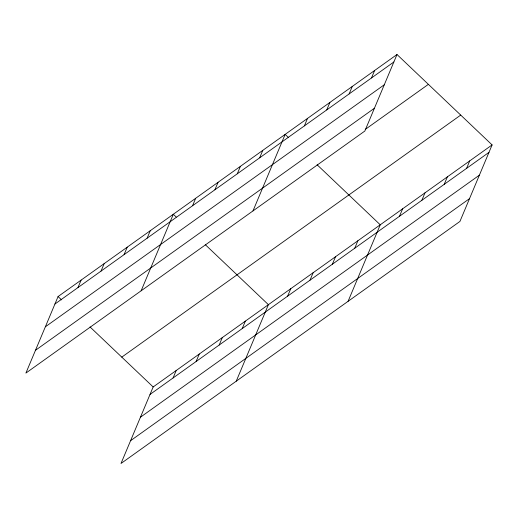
<?xml version="1.0" encoding="UTF-8"?>
<svg xmlns="http://www.w3.org/2000/svg" width="518" height="518" viewBox="0 0 518 518"><rect width="100%" height="100%" fill="white"/><g stroke="black" fill="none" stroke-linecap="round" stroke-linejoin="round"><path stroke-width="0.78" d="M397.002 54.513L58.068 296.561L25.9 373.083L364.834 131.041L397.002 54.513L492.1 144.917L459.932 221.439L120.998 463.487L153.166 386.959L492.1 144.917M77.978 287.561L81.112 280.102M101.023 271.102L104.163 263.643M124.074 254.642L127.208 247.183M147.118 238.189L150.259 230.724M141.136 290.792L173.303 214.264L176.211 217.029M192.541 205.75L195.674 198.29M214.905 189.776L218.046 182.317M237.276 173.802L240.417 166.343M259.647 157.828L262.781 150.362M173.077 377.965L176.211 370.5M252.985 210.917L285.153 134.389L288.643 137.704M196.121 361.506L199.262 354.04M304.383 125.88L307.524 118.415M219.172 345.046L222.306 337.581M326.754 109.907L329.895 102.441M242.217 328.587L245.357 321.121M349.126 93.926L352.266 86.467M236.234 381.19L268.402 304.662L205.264 244.645M371.497 77.953L374.631 70.493M287.639 296.154L290.773 288.688M310.004 280.18L313.144 272.714M332.375 264.206L335.515 256.74M354.746 248.226L357.88 240.766M348.083 301.314L380.251 224.793L317.113 164.769M399.482 216.278L402.622 208.819M421.853 200.304L424.993 192.838M444.224 184.33L447.358 176.865M466.595 168.356L469.729 160.891M54.934 304.021L393.868 61.979M45.351 326.813L384.285 84.771M35.483 350.291L374.417 108.249M365.222 129.455L428.386 84.35M121.782 357.129L460.716 115.087M150.026 394.425L488.966 152.376M140.449 417.21L479.383 175.168M130.581 440.695L469.515 198.653M58.068 296.561L61.558 299.877M90.028 326.942L153.166 386.959"/></g></svg>
